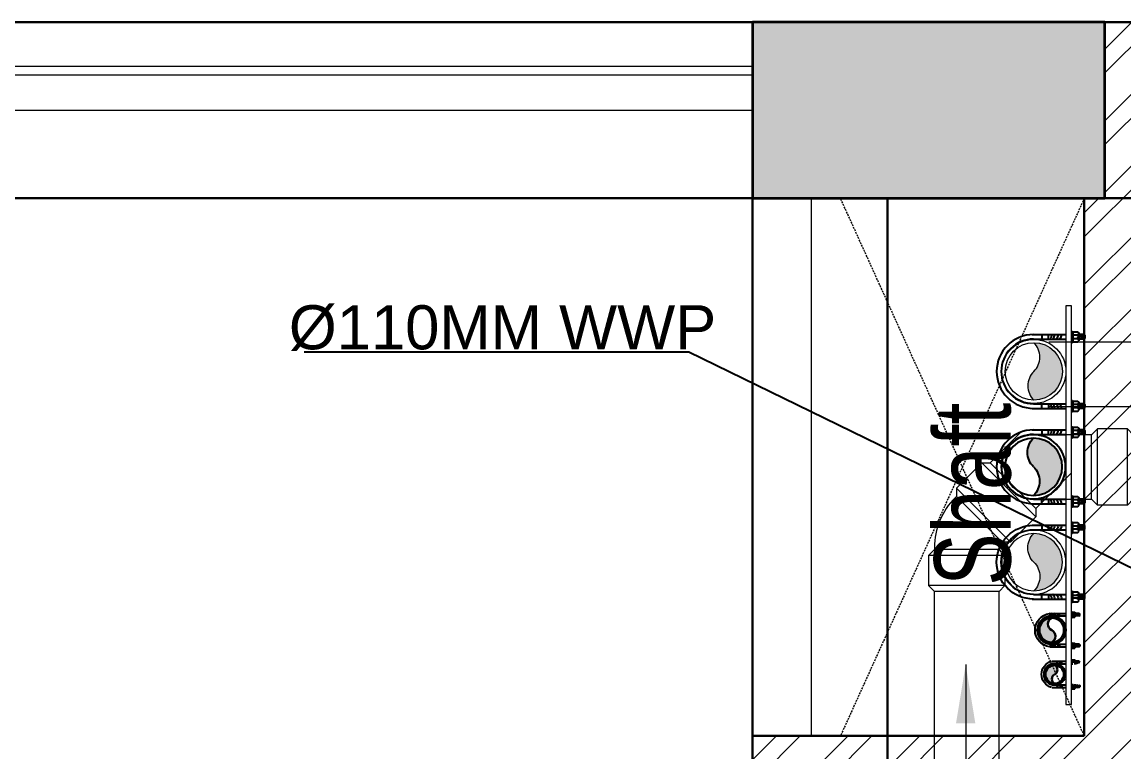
# Model space of a CAD drawing. Header units: millimetres. Extents: x 554 to 29966, y 4404 to 52986.
# Drawn here: x 16067 to 17943, y 44033 to 45276 of the extents above; entities that cross this region are included whole.
import ezdxf

# ---------------------------------------------------------------- set-up
doc = ezdxf.new("R2010")
doc.units = ezdxf.units.MM
for name, pattern in [('DASHED2', [0.375, 0.25, -0.125]), ('HIDDEN', [9.525, 6.35, -3.175]), ('HIDDEN2', [4.7625, 3.175, -1.5875])]:
    doc.linetypes.add(name, pattern=pattern)
for name, color, linetype, lineweight in [('A-DOORS', 4, 'Continuous', 0), ('A-TEXT-ROOM-50', 7, 'Continuous', 9), ('A-VOID-ABOV', 8, 'HIDDEN2', 5), ('COLUMN', 6, 'Continuous', 35), ('Column Hatch', 253, 'Continuous', 5), ('CWS', 170, 'Continuous', 30), ('HWSP', 1, 'Continuous', 0), ('PIPE SUPPORT', 24, 'Continuous', 18), ('PP-BEAM', 6, 'DASHED2', 30), ('PP-WALL', 7, 'Continuous', 30), ('RWP', 150, 'Continuous', 18), ('SWP', 1, 'Continuous', 15), ('WALL HATCH', 8, 'Continuous', 0)]:
    doc.layers.add(name, color=color, linetype=linetype, lineweight=lineweight)
doc.layers.add('SH - WWP', color=94, linetype='Continuous', lineweight=0, true_color=0x009e00)
doc.layers.add('SH- WWP', color=92, linetype='Continuous')
doc.styles.add('_MAA_200', font='Arial Narrow.ttf', dxfattribs={"height": 100})
doc.styles.add('ARIAL', font='Arial.ttf')
doc.styles.get("Standard").update_dxf_attribs({"font": 'arial.ttf'})
doc.dimstyles.new('COLUMN DIM PLAN', dxfattribs={"dimtxt": 100, "dimasz": 50, "dimexe": 0, "dimexo": 0, "dimgap": 30, "dimtad": 0, "dimdec": 0, "dimdsep": 46, "dimtxsty": '_MAA_200', "dimblk": 'ARCHTICK', "dimcen": 2.5, "dimdle": 50, "dimclrd": 256, "dimclre": 256, "dimclrt": 256, "dimadec": 0, "dimazin": 0, "dimtfac": 1, "dimtdec": 0, "dimtmove": 1, "dimatfit": 3, "dimfxl": 1, "dimlwd": -1, "dimlwe": -1, "dimarcsym": 0})

# ---------------------------------------------------------------- blocks, each defined once
blk = doc.blocks.new('A$C5FCA3C8E')
at = {"layer": 'CWS', "linetype": 'Continuous'}
blk.add_hatch(color=256, dxfattribs=at).paths.add_polyline_path([(0, 0, 0.598191), (-0.75, 0, 1), (0.75, 0, -0.598196)])
for radius in [0.861, 0.75]:
    blk.add_circle((0, 0), radius, dxfattribs=at)
for centre, start, end in [((-0.375, -0.201), 28.2248, 151.7752), ((0.375, 0.201), 208.2248, 331.7752)]:
    blk.add_arc(centre, 0.426, start, end, dxfattribs=at)
blk = doc.blocks.new('*X16')
at = {"color": 0}
for p, q in [((113.6, 341.47), (113.72, 341.59)), ((113.73, 341.42), (114.32, 342.01)), ((113.84, 341.35), (114.32, 341.83)), ((113.95, 341.28), (114.32, 341.65)), ((114.05, 341.2), (114.32, 341.48)), ((114.14, 341.12), (114.32, 341.3)), ((114.22, 341.02), (114.32, 341.12)), ((114.29, 340.92), (114.32, 340.95))]:
    blk.add_line(p, q, dxfattribs=at)
blk = doc.blocks.new('gfg')
at = {"layer": 'PIPE SUPPORT', "lineweight": -3}
for p, q in [((20672.231, -7006.955), (20672.191, -7006.994)), ((20672.191, -7007.095), (20672.191, -7006.994)), ((20672.231, -7007.134), (20672.191, -7007.095)), ((20672.231, -7006.955), (20672.502, -7006.955)), ((20672.231, -7007.134), (20672.502, -7007.134)), ((20672.539, -7006.874), (20672.502, -7006.911)), ((20672.502, -7007.181), (20672.502, -7006.911)), ((20672.539, -7007.218), (20672.502, -7007.181)), ((20672.709, -7006.874), (20672.539, -7006.874)), ((20672.709, -7007.218), (20672.539, -7007.218)), ((20672.712, -7006.993), (20672.577, -7006.993)), ((20672.577, -7007.1), (20672.712, -7007.1)), ((20672.728, -7007.237), (20672.709, -7007.218)), ((20672.728, -7006.856), (20672.712, -7006.872)), ((20672.712, -7007.221), (20672.712, -7006.872)), ((20672.758, -7006.856), (20672.728, -7006.856)), ((20672.758, -7007.237), (20672.728, -7007.237)), ((20674.277, -7006.957), (20673.158, -7006.957)), ((20674.279, -7007.136), (20673.158, -7007.136)), ((20673.602, -7007.136), (20673.602, -7006.957)), ((20673.718, -7007.136), (20673.717, -7006.957)), ((20672.231, -7009.106), (20672.191, -7009.145)), ((20672.191, -7009.145), (20672.191, -7009.246)), ((20672.231, -7009.285), (20672.191, -7009.246)), ((20672.231, -7009.106), (20672.502, -7009.106)), ((20672.231, -7009.285), (20672.502, -7009.285)), ((20672.539, -7009.022), (20672.502, -7009.059)), ((20672.502, -7009.059), (20672.502, -7009.329)), ((20672.539, -7009.366), (20672.502, -7009.329)), ((20672.709, -7009.022), (20672.539, -7009.022)), ((20672.709, -7009.366), (20672.539, -7009.366)), ((20672.577, -7009.14), (20672.712, -7009.14)), ((20672.712, -7009.247), (20672.577, -7009.247)), ((20672.728, -7009.003), (20672.709, -7009.022)), ((20672.712, -7009.019), (20672.712, -7009.368)), ((20672.728, -7009.384), (20672.712, -7009.368)), ((20672.758, -7009.003), (20672.728, -7009.003)), ((20672.758, -7009.384), (20672.728, -7009.384)), ((20674.279, -7009.104), (20673.158, -7009.104)), ((20674.277, -7009.283), (20673.158, -7009.283)), ((20673.602, -7009.104), (20673.602, -7009.283)), ((20673.718, -7009.104), (20673.717, -7009.283))]:
    blk.add_line(p, q, dxfattribs=at)
for radius in [0.995, 1.174]:
    blk.add_arc((20674.131, -7008.12), radius, 278.52867, 81.47133, dxfattribs=at)
for centre, major_axis, start_param, end_param in [((20672.16, -7007.09), (0.0526, 0.0526), 5.845023, 6.635132), ((20672.025, -7007.116), (-0.127, 0.127), 4.117982, 4.309007), ((20672.527, -7006.885), (-0.269, 0.269), 1.329768, 1.499721), ((20672.141, -7007.073), (0.101, 0.101), 5.727819, 6.424461), ((20672.556, -7006.867), (0.269, 0.269), 2.900565, 3.132661), ((20672.558, -7006.85), (-0.239, 0.239), 1.383983, 1.782645), ((20672.217, -7007.067), (-0.1, 0.1), 4.157587, 4.837601), ((20672.631, -7006.845), (0.237, 0.237), 2.957247, 3.396313), ((20672.222, -7007.051), (0.127, 0.127), 5.688779, 6.059083), ((20672.597, -7006.844), (-0.186, 0.186), 1.500239, 1.985745), ((20672.613, -7006.869), (0.0913, 0.0913), 2.892776, 3.651363), ((20672.592, -7007.103), (0.0782, 0.0782), 0.91268, 1.738241), ((20672.613, -7006.975), (0.0913, 0.0913), 2.887823, 3.651363), ((20672.613, -7007.224), (-0.0913, 0.0913), -0.50977, 0.248816), ((20674.24, -7009.041), (-0.246, 0.246), 0.967705, 1.554602), ((20674.347, -7009.041), (0.246, 0.246), 2.538501, 3.125398), ((20674.451, -7009.041), (0.246, 0.246), 2.538501, 3.125398), ((20674.562, -7009.041), (-0.246, 0.246), 0.967705, 1.554602)]:
    blk.add_ellipse(centre, major_axis=major_axis, ratio=1, start_param=start_param, end_param=end_param, dxfattribs=at)
at = {"layer": 'PIPE SUPPORT', "lineweight": -3, "extrusion": (0, 0, -1)}
for centre, major_axis, start_param, end_param in [((20674.24, -7007.199), (-0.246, -0.246), 0.967705, 1.554602), ((20674.347, -7007.199), (0.246, -0.246), 2.538501, 3.125398), ((20674.451, -7007.199), (0.246, -0.246), 2.538501, 3.125398), ((20674.562, -7007.199), (-0.246, -0.246), 0.967705, 1.554602), ((20672.025, -7009.124), (-0.127, -0.127), 4.117982, 4.309007), ((20672.16, -7009.15), (0.0526, -0.0526), 5.845023, 6.635132), ((20672.527, -7009.355), (-0.269, -0.269), 1.329768, 1.499721), ((20672.141, -7009.167), (0.101, -0.101), 5.727819, 6.424461), ((20672.556, -7009.373), (0.269, -0.269), 2.900565, 3.132661), ((20672.558, -7009.39), (-0.239, -0.239), 1.383983, 1.782645), ((20672.217, -7009.173), (-0.1, -0.1), 4.157587, 4.837601), ((20672.631, -7009.395), (0.237, -0.237), 2.957247, 3.396313), ((20672.222, -7009.189), (0.127, -0.127), 5.688779, 6.059083), ((20672.597, -7009.396), (-0.186, -0.186), 1.500239, 1.985745), ((20672.613, -7009.016), (-0.0913, -0.0913), -0.50977, 0.248816), ((20672.613, -7009.265), (0.0913, -0.0913), 2.887823, 3.651363), ((20672.592, -7009.137), (0.0782, -0.0782), 0.91268, 1.738241), ((20672.613, -7009.371), (0.0913, -0.0913), 2.892776, 3.651363)]:
    blk.add_ellipse(centre, major_axis=major_axis, ratio=1, start_param=start_param, end_param=end_param, dxfattribs=at)
at = {"layer": 'PIPE SUPPORT', "lineweight": -3}
for p, xscale, yscale, zscale, rotation in [((20683.086, -7038.606), -0.0925792494463893, 0.092579249529543, 0.0925792494975916, 359.9999999999998), ((20683.085, -7038.715), -0.0925792494463893, 0.092579249529543, 0.0925792494975916, 359.9999999999998), ((20683.085, -6977.525), 0.0925792494463893, 0.0925792494463893, 0.0925792494463893, 180), ((20683.086, -6977.634), 0.0925792494463893, 0.0925792494463893, 0.0925792494463893, 180)]:
    blk.add_blockref('*X16', p, dxfattribs=dict(at, xscale=xscale, yscale=yscale, zscale=zscale, rotation=rotation))
blk = doc.blocks.new('A$C2CAE21CB')
at = {"layer": 'SWP', "linetype": 'Continuous'}
blk.add_hatch(color=256, dxfattribs=at).paths.add_polyline_path([(-2, 0, 1), (2, 0, -0.417357), (0, 0, 0.417357)])
for radius in [2.231, 2]:
    blk.add_circle((0, 0), radius, dxfattribs=at)
for centre, start, end in [((-1, -0.989), 44.6929, 135.3071), ((1, 0.989), 224.6929, 315.3071)]:
    blk.add_arc(centre, 1.407, start, end, dxfattribs=at)
blk = doc.blocks.new('*X19')
at = {"color": 0}
for p, q in [((113.73, 341.42), (114.32, 342.01)), ((113.6, 341.47), (113.72, 341.59)), ((113.84, 341.35), (114.32, 341.83)), ((113.95, 341.28), (114.32, 341.65)), ((114.05, 341.2), (114.32, 341.48)), ((114.14, 341.12), (114.32, 341.3)), ((114.22, 341.02), (114.32, 341.12)), ((114.29, 340.92), (114.32, 340.95))]:
    blk.add_line(p, q, dxfattribs=at)
blk = doc.blocks.new('MNBMBM')
at = {"layer": 'PIPE SUPPORT', "lineweight": -3}
for p, q in [((96481.193, -13447.574), (96481.246, -13447.521)), ((96481.193, -13447.574), (96481.193, -13447.937)), ((96481.246, -13447.521), (96481.461, -13447.521)), ((96481.513, -13447.574), (96481.461, -13447.521)), ((96481.513, -13447.574), (96481.513, -13447.937)), ((96486.013, -13447.574), (96486.066, -13447.521)), ((96486.013, -13447.574), (96486.013, -13447.937)), ((96486.066, -13447.521), (96486.281, -13447.521)), ((96486.333, -13447.574), (96486.281, -13447.521)), ((96486.333, -13447.574), (96486.333, -13447.937)), ((96480.969, -13448.392), (96481.007, -13448.354)), ((96480.969, -13448.452), (96480.969, -13448.392)), ((96481.007, -13448.012), (96481.082, -13447.937)), ((96481.007, -13448.354), (96481.007, -13448.012)), ((96481.007, -13448.354), (96481.7, -13448.354)), ((96481.082, -13447.937), (96481.625, -13447.937)), ((96481.246, -13448.088), (96481.246, -13448.359)), ((96481.461, -13448.359), (96481.461, -13448.089)), ((96481.7, -13448.012), (96481.625, -13447.937)), ((96481.7, -13448.354), (96481.7, -13448.012)), ((96481.737, -13448.392), (96481.7, -13448.354)), ((96481.737, -13448.452), (96481.737, -13448.392)), ((96485.789, -13448.392), (96485.827, -13448.354)), ((96485.789, -13448.452), (96485.789, -13448.392)), ((96485.827, -13448.012), (96485.902, -13447.937)), ((96485.827, -13448.354), (96485.827, -13448.012)), ((96485.827, -13448.354), (96486.52, -13448.354)), ((96485.902, -13447.937), (96486.445, -13447.937)), ((96486.066, -13448.088), (96486.066, -13448.359)), ((96486.281, -13448.359), (96486.281, -13448.089)), ((96486.52, -13448.012), (96486.445, -13447.937)), ((96486.52, -13448.354), (96486.52, -13448.012)), ((96486.557, -13448.392), (96486.52, -13448.354)), ((96486.557, -13448.452), (96486.557, -13448.392)), ((96481.193, -13451.204), (96481.193, -13448.852)), ((96481.513, -13451.102), (96481.513, -13448.852)), ((96486.013, -13451.102), (96486.013, -13448.852)), ((96486.333, -13451.204), (96486.333, -13448.852)), ((96481.513, -13450.052), (96481.193, -13450.052)), ((96481.193, -13450.532), (96481.513, -13450.532)), ((96486.013, -13450.052), (96486.333, -13450.052)), ((96486.333, -13450.532), (96486.013, -13450.532))]:
    blk.add_line(p, q, dxfattribs=at)
for centre, major_axis, start_param, end_param in [((96481.614, -13448.013), (-0.32, 0.32), -0.186814, 0.421005), ((96481.568, -13447.971), (0.361, 0.361), 1.329768, 1.608854), ((96481.591, -13448.01), (0.361, 0.361), 1.329768, 1.678717), ((96481.258, -13447.297), (-0.171, 0.171), 2.547186, 2.73821), ((96481.293, -13447.479), (0.0705, 0.0705), 4.274227, 5.064335), ((96481.315, -13447.453), (0.135, 0.135), 4.157023, 5.034816), ((96481.323, -13447.555), (-0.134, 0.134), 2.586791, 3.465895), ((96486.434, -13448.013), (-0.32, 0.32), -0.186814, 0.421005), ((96486.388, -13447.971), (0.361, 0.361), 1.329768, 1.608854), ((96486.411, -13448.01), (-0.361, 0.361), -0.241028, 0.107921), ((96486.078, -13447.297), (-0.171, 0.171), 2.547186, 2.73821), ((96486.113, -13447.479), (0.0705, 0.0705), 4.274227, 5.064335), ((96486.135, -13447.453), (0.135, 0.135), 4.157023, 5.034816), ((96486.143, -13447.555), (-0.134, 0.134), 2.586791, 3.465895), ((96480.996, -13448.161), (-0.184, 0.184), 4.202619, 4.961205), ((96481.62, -13448.11), (0.317, 0.317), 1.386451, 1.960581), ((96481.496, -13448.161), (0.184, 0.184), 1.317026, 2.080566), ((96481.622, -13448.065), (0.25, 0.25), 1.500239, 1.985745), ((96481.713, -13448.309), (-0.361, 0.361), -0.241028, -0.029997), ((96481.24, -13448.119), (0.157, 0.157), 5.625069, 6.45063), ((96481.345, -13447.561), (0.171, 0.171), 4.117982, 4.699606), ((96481.403, -13447.635), (0.171, 0.171), 4.117982, 4.401037), ((96481.71, -13448.161), (0.184, 0.184), 1.32198, 2.080566), ((96485.816, -13448.161), (0.184, 0.184), 5.773415, 6.532002), ((96486.44, -13448.11), (0.317, 0.317), 1.386451, 1.960581), ((96486.316, -13448.161), (0.184, 0.184), 1.317026, 2.080566), ((96486.442, -13448.065), (0.25, 0.25), 1.500239, 1.985745), ((96486.533, -13448.309), (-0.361, 0.361), -0.241028, -0.029997), ((96486.06, -13448.119), (0.157, 0.157), 5.625069, 6.45063), ((96486.165, -13447.561), (-0.171, 0.171), 2.547186, 3.12881), ((96486.223, -13447.635), (0.171, 0.171), 4.117982, 4.401037), ((96486.53, -13448.161), (0.184, 0.184), 1.32198, 2.080566), ((96481.052, -13449.897), (0.55, 0.55), 0.163266, 0.60927), ((96486.474, -13449.897), (-0.55, 0.55), -0.60927, -0.163266), ((96481.052, -13450.129), (0.55, 0.55), 0.163266, 0.60927), ((96481.052, -13450.377), (0.55, 0.55), 0.163266, 0.60927), ((96481.733, -13448.887), (-0.748, 0.748), 1.820914, 2.152167), ((96482.061, -13448.49), (-0.674, 0.674), 1.734062, 1.744004), ((96482.061, -13448.721), (-0.674, 0.674), 1.734062, 1.744004), ((96482.061, -13448.97), (-0.674, 0.674), 1.734062, 1.744004), ((96485.793, -13448.887), (0.748, 0.748), 4.131018, 4.462271), ((96485.465, -13448.49), (0.674, 0.674), 4.539181, 4.549123), ((96485.465, -13448.721), (0.674, 0.674), 4.539181, 4.549123), ((96485.465, -13448.97), (0.674, 0.674), 4.539181, 4.549123), ((96486.474, -13450.129), (-0.55, 0.55), -0.60927, -0.163266), ((96486.474, -13450.377), (-0.55, 0.55), -0.60927, -0.163266), ((96483.763, -13451.102), (-1.817, 1.817), 0.785398, 2.356194), ((96483.763, -13451.102), (1.591, 1.591), 2.356194, 3.926991), ((96483.763, -13451.102), (-1.591, 1.591), 2.356194, 3.926991), ((96483.763, -13451.102), (-1.817, 1.817), 2.356194, 3.926991)]:
    blk.add_ellipse(centre, major_axis=major_axis, ratio=1, start_param=start_param, end_param=end_param, dxfattribs=at)
at = {"layer": 'PIPE SUPPORT', "lineweight": -3, "extrusion": (0, 0, -1), "xscale": 0.1862546401715415, "yscale": 0.1862546401715415, "zscale": -0.1862546400003328, "rotation": 90}
for p in [(-96417.612, -13469.229), (-96417.88, -13469.23), (-96422.432, -13469.229), (-96422.7, -13469.23)]:
    blk.add_blockref('*X19', p, dxfattribs=at)
blk = doc.blocks.new('A$C3BC90C2D')
at = {"layer": 'SH- WWP', "linetype": 'Continuous'}
blk.add_hatch(color=256, dxfattribs=at).paths.add_polyline_path([(-2, 0, 1), (2, 0, -0.417357), (0, 0, 0.417356)])
for radius in [2.231, 2]:
    blk.add_circle((0, 0), radius, dxfattribs=at)
for centre, start, end in [((-1, -0.989), 44.6929, 135.3071), ((1, 0.989), 224.6929, 315.3071)]:
    blk.add_arc(centre, 1.407, start, end, dxfattribs=at)
blk = doc.blocks.new('OIUUYIU')
at = {"layer": 'PIPE SUPPORT', "lineweight": -3}
for p, q in [((96471.432, -13447.574), (96471.485, -13447.521)), ((96471.432, -13447.574), (96471.432, -13447.937)), ((96471.7, -13447.521), (96471.485, -13447.521)), ((96471.752, -13447.574), (96471.7, -13447.521)), ((96471.752, -13447.574), (96471.752, -13447.937)), ((96476.252, -13447.574), (96476.305, -13447.521)), ((96476.252, -13447.574), (96476.252, -13447.937)), ((96476.52, -13447.521), (96476.305, -13447.521)), ((96476.572, -13447.574), (96476.52, -13447.521)), ((96476.572, -13447.574), (96476.572, -13447.937)), ((96471.209, -13448.392), (96471.246, -13448.354)), ((96471.209, -13448.452), (96471.209, -13448.392)), ((96471.246, -13448.012), (96471.32, -13447.937)), ((96471.246, -13448.354), (96471.246, -13448.012)), ((96471.938, -13448.354), (96471.246, -13448.354)), ((96471.864, -13447.937), (96471.32, -13447.937)), ((96471.484, -13448.359), (96471.484, -13448.089)), ((96471.7, -13448.088), (96471.7, -13448.359)), ((96471.938, -13448.012), (96471.864, -13447.937)), ((96471.938, -13448.354), (96471.938, -13448.012)), ((96471.976, -13448.392), (96471.938, -13448.354)), ((96471.976, -13448.452), (96471.976, -13448.392)), ((96476.029, -13448.392), (96476.066, -13448.354)), ((96476.029, -13448.452), (96476.029, -13448.392)), ((96476.066, -13448.012), (96476.14, -13447.937)), ((96476.066, -13448.354), (96476.066, -13448.012)), ((96476.758, -13448.354), (96476.066, -13448.354)), ((96476.684, -13447.937), (96476.14, -13447.937)), ((96476.304, -13448.359), (96476.304, -13448.089)), ((96476.52, -13448.088), (96476.52, -13448.359)), ((96476.758, -13448.012), (96476.684, -13447.937)), ((96476.758, -13448.354), (96476.758, -13448.012)), ((96476.796, -13448.392), (96476.758, -13448.354)), ((96476.796, -13448.452), (96476.796, -13448.392)), ((96471.432, -13451.204), (96471.432, -13448.852)), ((96471.752, -13451.102), (96471.752, -13448.852)), ((96476.252, -13451.102), (96476.252, -13448.852)), ((96476.572, -13451.204), (96476.572, -13448.852)), ((96471.752, -13450.052), (96471.432, -13450.052)), ((96471.432, -13450.532), (96471.752, -13450.532)), ((96476.252, -13450.052), (96476.572, -13450.052)), ((96476.572, -13450.532), (96476.252, -13450.532))]:
    blk.add_line(p, q, dxfattribs=at)
at = {"layer": 'PIPE SUPPORT', "lineweight": -3, "extrusion": (0, 0, -1)}
for centre, major_axis, start_param, end_param in [((96471.622, -13447.555), (0.134, 0.134), 2.586791, 3.465895), ((96471.63, -13447.453), (-0.135, 0.135), 4.157023, 5.034816), ((96471.653, -13447.479), (-0.0705, 0.0705), 4.274227, 5.064335), ((96471.332, -13448.013), (0.32, 0.32), -0.186814, 0.421005), ((96471.688, -13447.297), (0.171, 0.171), 2.547186, 2.73821), ((96471.354, -13448.01), (0.361, 0.361), -0.241028, 0.107921), ((96471.378, -13447.971), (-0.361, 0.361), 1.329768, 1.608854), ((96476.442, -13447.555), (0.134, 0.134), 2.586791, 3.465895), ((96476.45, -13447.453), (-0.135, 0.135), 4.157023, 5.034816), ((96476.473, -13447.479), (-0.0705, 0.0705), 4.274227, 5.064335), ((96476.152, -13448.013), (0.32, 0.32), -0.186814, 0.421005), ((96476.508, -13447.297), (0.171, 0.171), 2.547186, 2.73821), ((96476.174, -13448.01), (-0.361, 0.361), 1.329768, 1.678717), ((96476.198, -13447.971), (-0.361, 0.361), 1.329768, 1.608854), ((96471.235, -13448.161), (-0.184, 0.184), 1.32198, 2.080566), ((96471.601, -13447.561), (0.171, 0.171), 2.547186, 3.12881), ((96471.542, -13447.635), (-0.171, 0.171), 4.117982, 4.401037), ((96471.706, -13448.119), (-0.157, 0.157), 5.625069, 6.45063), ((96471.232, -13448.309), (0.361, 0.361), -0.241028, -0.029997), ((96471.323, -13448.065), (-0.25, 0.25), 1.500239, 1.985745), ((96471.325, -13448.11), (-0.317, 0.317), 1.386451, 1.960581), ((96471.449, -13448.161), (-0.184, 0.184), 1.317026, 2.080566), ((96471.949, -13448.161), (-0.184, 0.184), 5.773415, 6.532002), ((96476.055, -13448.161), (-0.184, 0.184), 1.32198, 2.080566), ((96476.421, -13447.561), (-0.171, 0.171), 4.117982, 4.699606), ((96476.362, -13447.635), (-0.171, 0.171), 4.117982, 4.401037), ((96476.526, -13448.119), (-0.157, 0.157), 5.625069, 6.45063), ((96476.052, -13448.309), (0.361, 0.361), -0.241028, -0.029997), ((96476.143, -13448.065), (-0.25, 0.25), 1.500239, 1.985745), ((96476.145, -13448.11), (-0.317, 0.317), 1.386451, 1.960581), ((96476.269, -13448.161), (-0.184, 0.184), 1.317026, 2.080566), ((96476.769, -13448.161), (0.184, 0.184), 4.202619, 4.961205), ((96471.291, -13449.897), (0.55, 0.55), -0.60927, -0.163266), ((96476.713, -13449.897), (-0.55, 0.55), 0.163266, 0.60927), ((96471.291, -13450.129), (0.55, 0.55), -0.60927, -0.163266), ((96471.291, -13450.377), (0.55, 0.55), -0.60927, -0.163266), ((96471.972, -13448.887), (-0.748, 0.748), 4.131018, 4.462271), ((96472.3, -13448.49), (-0.674, 0.674), 4.539181, 4.549123), ((96472.3, -13448.721), (-0.674, 0.674), 4.539181, 4.549123), ((96472.3, -13448.97), (-0.674, 0.674), 4.539181, 4.549123), ((96476.032, -13448.887), (0.748, 0.748), 1.820914, 2.152167), ((96475.704, -13448.49), (0.674, 0.674), 1.734062, 1.744004), ((96475.704, -13448.721), (0.674, 0.674), 1.734062, 1.744004), ((96475.704, -13448.97), (0.674, 0.674), 1.734062, 1.744004), ((96476.713, -13450.129), (-0.55, 0.55), 0.163266, 0.60927), ((96476.713, -13450.377), (-0.55, 0.55), 0.163266, 0.60927), ((96474.002, -13451.102), (1.817, 1.817), 2.356194, 3.926991), ((96474.002, -13451.102), (1.591, 1.591), 2.356194, 3.926991), ((96474.002, -13451.102), (-1.591, 1.591), 2.356194, 3.926991), ((96474.002, -13451.102), (1.817, 1.817), 0.785398, 2.356194)]:
    blk.add_ellipse(centre, major_axis=major_axis, ratio=1, start_param=start_param, end_param=end_param, dxfattribs=at)
at = {"layer": 'PIPE SUPPORT', "lineweight": -3, "xscale": 0.1862546401715415, "yscale": 0.1862546401715415, "zscale": 0.1862546401715415, "rotation": 90}
for p in [(96535.079, -13469.23), (96535.304, -13469.229), (96539.885, -13469.23), (96540.153, -13469.229)]:
    blk.add_blockref('*X19', p, dxfattribs=at)
blk = doc.blocks.new('y6rty5ytyyt')
at = {"layer": 'CWS', "linetype": 'Continuous'}
blk.add_hatch(color=1, dxfattribs=at).paths.add_polyline_path([(710642.9, 46853.8, -0.598191), (710621.5, 46853.8, -1), (710664.4, 46853.8, 0.598196)])
at = {"layer": 'CWS', "color": 1, "linetype": 'Continuous'}
for radius in [24.6, 21.4]:
    blk.add_circle((710642.9, 46853.8), radius, dxfattribs=at)
for centre, start, end in [((710653.7, 46848), 28.2248, 151.7752), ((710632.2, 46859.5), 208.2248, 331.7752)]:
    blk.add_arc(centre, 12.2, start, end, dxfattribs=at)
blk = doc.blocks.new('HGRHGHYH')
at = {"layer": 'PIPE SUPPORT', "lineweight": -3}
for p, q in [((710620, 46858), (710620, 46834.3)), ((710620.9, 46848.2), (710620.4, 46847.7)), ((710620.4, 46847.7), (710620.4, 46843.5)), ((710620.9, 46848.9), (710620.9, 46848.2)), ((710624.5, 46858), (710624.5, 46834.3)), ((710661.4, 46858), (710661.4, 46834.3)), ((710665.5, 46847.7), (710665.5, 46843.5)), ((710665.9, 46858), (710665.9, 46834.3)), ((710624.5, 46844), (710620, 46844)), ((710624.5, 46841.1), (710620, 46841.1)), ((710661.4, 46844), (710665.9, 46844)), ((710661.4, 46841.1), (710665.9, 46841.1)), ((710617.5, 46824.3), (710617.5, 46823.6)), ((710617.5, 46823.6), (710617.9, 46823.2)), ((710626.6, 46823.2), (710617.9, 46823.2)), ((710617.9, 46823.1), (710617.9, 46818.9)), ((710617.9, 46818.9), (710618.9, 46817.9)), ((710625.6, 46817.9), (710618.9, 46817.9)), ((710620, 46811.2), (710620, 46817.9)), ((710620, 46811.2), (710621, 46810.2)), ((710620.9, 46823.2), (710620.9, 46819.8)), ((710659.3, 46823.2), (710668, 46823.2)), ((710660.3, 46817.9), (710667, 46817.9)), ((710661.4, 46811.2), (710662.4, 46810.2)), ((710662.3, 46819.8), (710662.3, 46823.2)), ((710662.4, 46810.2), (710664.9, 46810.2)), ((710665.9, 46811.2), (710664.9, 46810.2)), ((710665, 46823.2), (710665, 46819.8)), ((710665.9, 46811.2), (710665.9, 46817.9)), ((710667.9, 46818.9), (710667, 46817.9)), ((710667.9, 46823.1), (710667.9, 46818.9)), ((710668.4, 46823.6), (710668, 46823.2)), ((710668.4, 46824.3), (710668.4, 46823.6))]:
    blk.add_line(p, q, dxfattribs=at)
for radius in [23.6, 19.1]:
    blk.add_arc((710642.9, 46853.1), radius, 14.8179, 165.1821, dxfattribs=at)
at = {"layer": 'PIPE SUPPORT', "lineweight": -3, "extrusion": (0, 0, -1)}
for centre, major_axis, start_param, end_param in [((710626.1, 46857), (-6.15, 6.15), 4.109297, 4.696194), ((710659.2, 46820.7), (-2.28, 2.28), 2.631823, 3.390409), ((710668.7, 46821.2), (5.92, 5.92), 2.957247, 3.396313), ((710668.5, 46819.3), (-5.97, 5.97), 4.525575, 4.924237), ((710668.1, 46819.3), (6.73, 6.73), 2.900565, 3.132661), ((710667.7, 46818.6), (-6.73, 6.73), 4.471361, 4.641313), ((710665.4, 46820.7), (2.28, 2.28), 2.887823, 3.651363), ((710668.7, 46820.3), (4.66, 4.66), 3.071035, 3.556541), ((710661.9, 46806), (-3.18, 3.18), 0.97639, 1.167414), ((710662.6, 46809.4), (1.31, 1.31), -0.438162, 0.351946), ((710662.2, 46820.2), (1.96, 1.96), 0.91268, 1.738241), ((710663, 46808.9), (2.51, 2.51), -0.555366, 0.141275), ((710663.1, 46810.8), (-2.51, 2.51), 1.015994, 1.696008), ((710663.5, 46810.9), (3.18, 3.18), -0.594407, -0.224102), ((710668.1, 46820.7), (2.28, 2.28), 2.892776, 3.651363)]:
    blk.add_ellipse(centre, major_axis=major_axis, ratio=1, start_param=start_param, end_param=end_param, dxfattribs=at)
at = {"layer": 'PIPE SUPPORT', "lineweight": -3}
for centre, major_axis, start_param, end_param in [((710659.8, 46857), (6.15, 6.15), 4.109297, 4.696194), ((710617.8, 46820.7), (-2.28, 2.28), 2.892776, 3.651363), ((710622.4, 46810.9), (-3.18, 3.18), -0.594407, -0.224102), ((710622.8, 46810.8), (2.51, 2.51), 1.015994, 1.696008), ((710622.9, 46808.9), (-2.51, 2.51), -0.555366, 0.141275), ((710623.7, 46820.2), (-1.96, 1.96), 0.91268, 1.738241), ((710617.2, 46820.3), (-4.66, 4.66), 3.071035, 3.556541), ((710623.3, 46809.4), (-1.31, 1.31), -0.438162, 0.351946), ((710617.2, 46821.2), (-5.92, 5.92), 2.957247, 3.396313), ((710620.5, 46820.7), (-2.28, 2.28), 2.887823, 3.651363), ((710617.4, 46819.3), (5.97, 5.97), 4.525575, 4.924237)]:
    blk.add_ellipse(centre, major_axis=major_axis, ratio=1, start_param=start_param, end_param=end_param, dxfattribs=at)
for p, xscale, yscale, zscale, rotation in [((711411.2, 47078.2), -2.31448123615973, 2.314481238238573, 2.314481237439788, 90), ((709871.9, 47078.2), 2.31448123615973, 2.31448123615973, 2.31448123615973, 270), ((709874.6, 47078.2), 2.31448123615973, 2.31448123615973, 2.31448123615973, 270)]:
    blk.add_blockref('*X16', p, dxfattribs=dict(at, xscale=xscale, yscale=yscale, zscale=zscale, rotation=rotation))
blk = doc.blocks.new('A$C393437B3')
at = {"layer": 'RWP', "linetype": 'Continuous'}
blk.add_hatch(color=256, dxfattribs=at).paths.add_polyline_path([(-2, 0, 1), (2, 0, -0.417357), (0, 0, 0.417356)])
for radius in [2.231, 2]:
    blk.add_circle((0, 0), radius, dxfattribs=at)
for centre, start, end in [((-1, -0.989), 44.6929, 135.3071), ((1, 0.989), 224.6929, 315.3071)]:
    blk.add_arc(centre, 1.407, start, end, dxfattribs=at)
blk = doc.blocks.new('*X26')
at = {"color": 0}
for p, q in [((113.73, 341.42), (114.32, 342.01)), ((113.6, 341.47), (113.72, 341.59)), ((113.84, 341.35), (114.32, 341.83)), ((113.95, 341.28), (114.32, 341.65)), ((114.05, 341.2), (114.32, 341.48)), ((114.14, 341.12), (114.32, 341.3)), ((114.22, 341.02), (114.32, 341.12)), ((114.29, 340.92), (114.32, 340.95))]:
    blk.add_line(p, q, dxfattribs=at)
blk = doc.blocks.new('YRTRT')
at = {"layer": 'PIPE SUPPORT', "lineweight": -3}
for p, q in [((96462.338, -13447.574), (96462.391, -13447.521)), ((96462.338, -13447.574), (96462.338, -13447.937)), ((96462.606, -13447.521), (96462.391, -13447.521)), ((96462.658, -13447.574), (96462.606, -13447.521)), ((96462.658, -13447.574), (96462.658, -13447.937)), ((96467.158, -13447.574), (96467.211, -13447.521)), ((96467.158, -13447.574), (96467.158, -13447.937)), ((96467.426, -13447.521), (96467.211, -13447.521)), ((96467.478, -13447.574), (96467.426, -13447.521)), ((96467.478, -13447.574), (96467.478, -13447.937)), ((96462.115, -13448.392), (96462.152, -13448.354)), ((96462.115, -13448.452), (96462.115, -13448.392)), ((96462.152, -13448.012), (96462.226, -13447.937)), ((96462.152, -13448.354), (96462.152, -13448.012)), ((96462.844, -13448.354), (96462.152, -13448.354)), ((96462.77, -13447.937), (96462.226, -13447.937)), ((96462.391, -13448.359), (96462.391, -13448.089)), ((96462.606, -13448.088), (96462.606, -13448.359)), ((96462.844, -13448.012), (96462.77, -13447.937)), ((96462.844, -13448.354), (96462.844, -13448.012)), ((96462.882, -13448.392), (96462.844, -13448.354)), ((96462.882, -13448.452), (96462.882, -13448.392)), ((96466.935, -13448.392), (96466.972, -13448.354)), ((96466.935, -13448.452), (96466.935, -13448.392)), ((96466.972, -13448.012), (96467.046, -13447.937)), ((96466.972, -13448.354), (96466.972, -13448.012)), ((96467.664, -13448.354), (96466.972, -13448.354)), ((96467.59, -13447.937), (96467.046, -13447.937)), ((96467.211, -13448.359), (96467.211, -13448.089)), ((96467.426, -13448.088), (96467.426, -13448.359)), ((96467.664, -13448.012), (96467.59, -13447.937)), ((96467.664, -13448.354), (96467.664, -13448.012)), ((96467.702, -13448.392), (96467.664, -13448.354)), ((96467.702, -13448.452), (96467.702, -13448.392)), ((96462.338, -13451.204), (96462.338, -13448.852)), ((96462.658, -13451.102), (96462.658, -13448.852)), ((96467.158, -13451.102), (96467.158, -13448.852)), ((96467.478, -13451.204), (96467.478, -13448.852)), ((96462.658, -13450.052), (96462.338, -13450.052)), ((96462.338, -13450.532), (96462.658, -13450.532)), ((96467.158, -13450.052), (96467.478, -13450.052)), ((96467.478, -13450.532), (96467.158, -13450.532))]:
    blk.add_line(p, q, dxfattribs=at)
at = {"layer": 'PIPE SUPPORT', "lineweight": -3, "extrusion": (0, 0, -1)}
for centre, major_axis, start_param, end_param in [((96462.528, -13447.555), (0.134, 0.134), 2.586791, 3.465895), ((96462.536, -13447.453), (-0.135, 0.135), 4.157023, 5.034816), ((96462.559, -13447.479), (-0.0705, 0.0705), 4.274227, 5.064335), ((96462.238, -13448.013), (0.32, 0.32), -0.186814, 0.421005), ((96462.594, -13447.297), (0.171, 0.171), 2.547186, 2.73821), ((96462.26, -13448.01), (0.361, 0.361), -0.241028, 0.107921), ((96462.284, -13447.971), (-0.361, 0.361), 1.329768, 1.608854), ((96467.348, -13447.555), (0.134, 0.134), 2.586791, 3.465895), ((96467.356, -13447.453), (-0.135, 0.135), 4.157023, 5.034816), ((96467.379, -13447.479), (-0.0705, 0.0705), 4.274227, 5.064335), ((96467.058, -13448.013), (0.32, 0.32), -0.186814, 0.421005), ((96467.414, -13447.297), (0.171, 0.171), 2.547186, 2.73821), ((96467.08, -13448.01), (-0.361, 0.361), 1.329768, 1.678717), ((96467.104, -13447.971), (-0.361, 0.361), 1.329768, 1.608854), ((96462.141, -13448.161), (-0.184, 0.184), 1.32198, 2.080566), ((96462.507, -13447.561), (0.171, 0.171), 2.547186, 3.12881), ((96462.448, -13447.635), (-0.171, 0.171), 4.117982, 4.401037), ((96462.612, -13448.119), (-0.157, 0.157), 5.625069, 6.45063), ((96462.138, -13448.309), (0.361, 0.361), -0.241028, -0.029997), ((96462.229, -13448.065), (-0.25, 0.25), 1.500239, 1.985745), ((96462.231, -13448.11), (-0.317, 0.317), 1.386451, 1.960581), ((96462.355, -13448.161), (-0.184, 0.184), 1.317026, 2.080566), ((96462.855, -13448.161), (-0.184, 0.184), 5.773415, 6.532002), ((96466.961, -13448.161), (-0.184, 0.184), 1.32198, 2.080566), ((96467.327, -13447.561), (-0.171, 0.171), 4.117982, 4.699606), ((96467.268, -13447.635), (-0.171, 0.171), 4.117982, 4.401037), ((96467.432, -13448.119), (-0.157, 0.157), 5.625069, 6.45063), ((96466.958, -13448.309), (0.361, 0.361), -0.241028, -0.029997), ((96467.049, -13448.065), (-0.25, 0.25), 1.500239, 1.985745), ((96467.051, -13448.11), (-0.317, 0.317), 1.386451, 1.960581), ((96467.175, -13448.161), (-0.184, 0.184), 1.317026, 2.080566), ((96467.675, -13448.161), (0.184, 0.184), 4.202619, 4.961205), ((96462.197, -13449.897), (0.55, 0.55), -0.60927, -0.163266), ((96467.619, -13449.897), (-0.55, 0.55), 0.163266, 0.60927), ((96462.197, -13450.129), (0.55, 0.55), -0.60927, -0.163266), ((96462.197, -13450.377), (0.55, 0.55), -0.60927, -0.163266), ((96462.878, -13448.887), (-0.748, 0.748), 4.131018, 4.462271), ((96463.206, -13448.49), (-0.674, 0.674), 4.539181, 4.549123), ((96463.206, -13448.721), (-0.674, 0.674), 4.539181, 4.549123), ((96463.206, -13448.97), (-0.674, 0.674), 4.539181, 4.549123), ((96466.938, -13448.887), (0.748, 0.748), 1.820914, 2.152167), ((96466.61, -13448.49), (0.674, 0.674), 1.734062, 1.744004), ((96466.61, -13448.721), (0.674, 0.674), 1.734062, 1.744004), ((96466.61, -13448.97), (0.674, 0.674), 1.734062, 1.744004), ((96467.619, -13450.129), (-0.55, 0.55), 0.163266, 0.60927), ((96467.619, -13450.377), (-0.55, 0.55), 0.163266, 0.60927), ((96464.908, -13451.102), (1.817, 1.817), 2.356194, 3.926991), ((96464.908, -13451.102), (1.591, 1.591), 2.356194, 3.926991), ((96464.908, -13451.102), (-1.591, 1.591), 2.356194, 3.926991), ((96464.908, -13451.102), (1.817, 1.817), 0.785398, 2.356194)]:
    blk.add_ellipse(centre, major_axis=major_axis, ratio=1, start_param=start_param, end_param=end_param, dxfattribs=at)
at = {"layer": 'PIPE SUPPORT', "lineweight": -3, "xscale": 0.1862546401715415, "yscale": 0.1862546401715415, "zscale": 0.1862546401715415, "rotation": 90}
for p in [(96525.971, -13469.23), (96526.239, -13469.229), (96530.791, -13469.23), (96531.059, -13469.229)]:
    blk.add_blockref('*X26', p, dxfattribs=at)
blk = doc.blocks.new('PP-SWEPTTEE')
for p, q in [((-707.3, 2248.5), (-700.4, 2255.3)), ((-700.4, 2255.3), (-625.4, 2255.3)), ((-618.6, 2248.5), (-625.4, 2255.3)), ((-707.3, 2213.8), (-707.3, 2248.5)), ((-707.3, 2248.5), (-618.6, 2248.5)), ((-618.6, 2213.8), (-618.6, 2248.5)), ((-707.3, 2213.8), (-700.4, 2206.9)), ((-707.3, 2213.8), (-618.6, 2213.8)), ((-625.4, 2206.9), (-618.6, 2213.8)), ((-700.4, 2206.9), (-625.4, 2206.9)), ((-743.1, 2173.1), (-736.3, 2179.9)), ((-736.3, 2179.9), (-701.5, 2179.9)), ((-736.3, 2179.9), (-736.3, 2091.3)), ((-694.7, 2173.1), (-701.5, 2179.9)), ((-701.5, 2179.9), (-701.5, 2091.3)), ((-576.1, 2173.1), (-569.2, 2179.9)), ((-569.2, 2179.9), (-534.5, 2179.9)), ((-569.2, 2179.9), (-569.2, 2091.3)), ((-527.6, 2173.1), (-534.5, 2179.9)), ((-534.5, 2179.9), (-534.5, 2091.3)), ((-743.1, 2173.1), (-743.1, 2098.1)), ((-694.7, 2173.1), (-688.7, 2173.1)), ((-694.7, 2173.1), (-694.7, 2098.1)), ((-576.1, 2173.1), (-598.4, 2173.1)), ((-576.1, 2173.1), (-576.1, 2098.1)), ((-527.6, 2173.1), (-527.6, 2098.1)), ((-736.3, 2091.3), (-743.1, 2098.1)), ((-701.5, 2091.3), (-694.7, 2098.1)), ((-694.7, 2098.1), (-576.1, 2098.1)), ((-569.2, 2091.3), (-576.1, 2098.1)), ((-534.5, 2091.3), (-527.6, 2098.1)), ((-736.3, 2091.3), (-701.5, 2091.3)), ((-569.2, 2091.3), (-534.5, 2091.3))]:
    blk.add_line(p, q)
for centre, radius, start, end in [((-650.4, 2212.2), 50.4, 185.9619, 224.8322), ((-586.5, 2210.3), 39.1, 184.9983, 252.2354)]:
    blk.add_arc(centre, radius, start, end)
at = {"extrusion": (0, 0, -1)}
blk.add_ellipse((-688.7, 2175.8), major_axis=(-1.93, -1.93), ratio=1, start_param=3.615533, end_param=5.497787, dxfattribs=at)
blk = doc.blocks.new('_ArchTick')
at = {"color": 0, "linetype": 'ByBlock', "const_width": 0.15}
blk.add_lwpolyline([(-0.5, -0.5), (0.5, 0.5)], dxfattribs=at)
blk = doc.blocks.new('PP-SHOE')
for p, q in [((-644, 13727.9), (-697, 13674.8)), ((-634.4, 13727.9), (-697, 13665.2)), ((-644, 13727.9), (-634.4, 13727.9)), ((-604.9, 13698.4), (-634.4, 13727.9)), ((-604.9, 13698.4), (-667.6, 13635.8)), ((-604.9, 13698.4), (-604.9, 13688.8)), ((-604.9, 13688.8), (-658, 13635.8)), ((-603.5, 13687.3), (-604.9, 13688.8)), ((-598.7, 13685.3), (-596.3, 13685.3)), ((-596.3, 13685.3), (-589.5, 13692.1)), ((-596.3, 13685.3), (-596.3, 13610.3)), ((-589.5, 13692.1), (-589.5, 13603.5)), ((-589.5, 13692.1), (-554.7, 13692.1)), ((-554.7, 13692.1), (-554.7, 13603.5)), ((-547.9, 13685.3), (-554.7, 13692.1)), ((-547.9, 13685.3), (-547.9, 13610.3)), ((-697, 13665.2), (-697, 13674.8)), ((-667.6, 13635.8), (-697, 13665.2)), ((-667.6, 13635.8), (-658, 13635.8)), ((-656.5, 13634.3), (-658, 13635.8)), ((-598.7, 13610.3), (-596.3, 13610.3)), ((-589.5, 13603.5), (-596.3, 13610.3)), ((-554.7, 13603.5), (-547.9, 13610.3)), ((-589.5, 13603.5), (-554.7, 13603.5))]:
    blk.add_line(p, q)
for radius in [6.82, 81.8]:
    blk.add_arc((-598.7, 13692.1), radius, 225, 270)

msp = doc.modelspace()

# ---------------------------------------------------------------- hatches: boundary and pattern name
at = {"layer": 'Column Hatch'}
msp.add_hatch(color=256, dxfattribs=at).paths.add_polyline_path([(17910.4, 45275.6), (17910.4, 44975.6), (17310.4, 44975.6), (17310.4, 45275.6)])
at = {"layer": 'WALL HATCH'}
h = msp.add_hatch(dxfattribs=at)
h.set_pattern_fill('ANSI32', color=256, scale=230, style=0)
h.set_pattern_definition([(45, (-2728487.74, 3305291.59), (-60.9879599, 60.9879599), []), (45, (-2728447.08, 3305291.59), (-60.9879599, 60.9879599), [])])
h.paths.add_polyline_path([(18740.4, 45125.6), (18740.4, 45275.6), (17910.4, 45275.6), (17910.4, 44975.6), (17875.4, 44975.6), (17875.4, 44060.6), (17310.4, 44060.6), (17310.4, 40060.6), (17310.4, 39545.6), (17460.4, 39545.6), (17460.4, 41625.6), (20775.4, 41625.6), (20775.4, 42890.6), (20660, 42890.6), (20625.4, 42890.6), (20625.4, 41775.6), (17410.4, 41775.6), (17410.4, 43960.6), (17975.4, 43960.6), (17975.4, 45125.6)])
h.paths.add_polyline_path([(17977.3, 45174.9), (18338, 45174.9), (18338, 44907.2), (17977.3, 44907.2)], flags=24)

# ---------------------------------------------------------------- linework, layer by layer
at = {"layer": 'A-DOORS', "color": 163, "ltscale": 0.6}
for p, q in [((15210.4, 45275.6), (17310.4, 45275.6)), ((15210.4, 45200.6), (17310.4, 45200.6)), ((15210.4, 45185.6), (17310.4, 45185.6)), ((15210.4, 45125.6), (17310.4, 45125.6))]:
    msp.add_line(p, q, dxfattribs=at)
at = {"layer": 'A-VOID-ABOV', "linetype": 'HIDDEN', "lineweight": 15, "ltscale": 0.5}
for p, q in [((17875.4, 44060.6), (17460.4, 44975.6)), ((17875.4, 44975.6), (17460.4, 44060.6))]:
    msp.add_line(p, q, dxfattribs=at)
at = {"layer": 'COLUMN'}
msp.add_lwpolyline([(17310.4, 45275.6), (17310.4, 44975.6), (17910.4, 44975.6), (17910.4, 45275.6)], close=True, dxfattribs=at)
at = {"layer": 'PIPE SUPPORT', "linetype": 'ByBlock'}
msp.add_lwpolyline([(17853.8, 44114.1), (17853.8, 44792.5), (17844, 44792.5), (17844, 44114.1)], close=True, dxfattribs=at)
at = {"layer": 'PP-BEAM', "lineweight": 30, "ltscale": 3}
for p, q in [((24240.4, 45275.6), (8280.5, 45275.6)), ((20625.4, 44975.6), (11895.4, 44975.6)), ((17310.4, 31620.6), (17310.4, 44975.6)), ((17540.4, 41855.6), (17540.4, 44975.6))]:
    msp.add_line(p, q, dxfattribs=at)
at = {"layer": 'PP-WALL', "ltscale": 0.6}
for p, q in [((17310.4, 45275.6), (18740.4, 45275.6)), ((17910.4, 45275.6), (18740.4, 45275.6)), ((17875.4, 44975.6), (17875.4, 44060.6)), ((17310.4, 44060.6), (17310.4, 40060.6)), ((17310.4, 44060.6), (17875.4, 44060.6))]:
    msp.add_line(p, q, dxfattribs=at)
at = {"layer": 'PP-WALL', "color": 5, "lineweight": 15, "ltscale": 0.6}
for p, q in [((17310.4, 44975.6), (17310.4, 44060.6)), ((17410.4, 44975.6), (17410.4, 44060.6))]:
    msp.add_line(p, q, dxfattribs=at)
at = {"layer": 'SH - WWP'}
for p, q in [((17715, 44525.2), (17767.2, 44577.4)), ((17789, 44573.3), (17887.8, 44573.3)), ((17792.8, 44447.5), (17853.8, 44508.4)), ((17789, 44463.3), (17887.8, 44463.3))]:
    msp.add_line(p, q, dxfattribs=at)
for points in [[(17620.4, 42952), (17620.4, 44306.5)], [(17730.4, 42952), (17730.4, 44306.5)]]:
    msp.add_lwpolyline(points, dxfattribs=at)
at = {"layer": 'SWP', "linetype": 'Continuous'}
for points in [[(18214.4, 44730.6), (17815, 44730.6)], [(18214.4, 44620.6), (17815, 44620.6)]]:
    msp.add_lwpolyline(points, dxfattribs=at)

# ---------------------------------------------------------------- block references
at = {"layer": 'CWS', "linetype": 'Continuous', "xscale": -27.93647997329696, "yscale": 27.93647997329696, "zscale": 27.93647997329696, "rotation": 270}
msp.add_blockref('A$C5FCA3C8E', (17819.9, 44240.5), dxfattribs=at)
at = {"layer": 'HWSP', "xscale": -0.7333333326323778, "yscale": 0.7333333326323778, "zscale": 0.7333333326323778, "rotation": 89.99999999999999}
msp.add_blockref('y6rty5ytyyt', (52184.4, 565303.3), dxfattribs=at)
at = {"layer": 'PIPE SUPPORT'}
for name, p, xscale, yscale, zscale, rotation in [('OIUUYIU', (346593.7, -2313572.6), -24.44444442107853, 24.44444442107853, 24.44444442107853, 270), ('MNBMBM', (346593.7, 2403010.5), 24.44444442107853, 24.44444442107853, 24.44444442107853, 270), ('YRTRT', (346593.7, 2402387.3), 24.44444442107853, 24.44444442107853, 24.44444442107853, 270), ('HGRHGHYH', (63637.6, 739016.1), -0.97777777684317, 0.97777777684317, 0.97777777684317, 89.99999999999999)]:
    msp.add_blockref(name, p, dxfattribs=dict(at, xscale=xscale, yscale=yscale, zscale=zscale, rotation=rotation))
at = {"layer": 'PIPE SUPPORT', "xscale": -24.44444442107852, "yscale": 24.44444442107853, "zscale": 24.44444442107853}
msp.add_blockref('gfg', (523187.9, 215550.1), dxfattribs=at)
at = {"layer": 'RWP', "linetype": 'Continuous', "xscale": -24.44444442107853, "yscale": 24.44444442107853, "zscale": 24.44444442107853, "rotation": 89.99999999999999}
msp.add_blockref('A$C393437B3', (17789.5, 44356.2), dxfattribs=at)
at = {"layer": 'SH - WWP'}
for name, p, xscale, yscale, zscale, rotation in [('A$C3BC90C2D', (17789, 44518.5), -24.44444442107853, 24.44444442107853, 24.44444442107853, 89.99999999999999), ('PP-SWEPTTEE', (17113.9, 47650.4), 1.466666666666665, 1.466666666666665, 1.466666666666665, 180), ('PP-SHOE', (-2341.4, 43502.9), 1.466666666661983, 1.466666666661983, 1.466666666661983, 270)]:
    msp.add_blockref(name, p, dxfattribs=dict(at, xscale=xscale, yscale=yscale, zscale=zscale, rotation=rotation))
at = {"layer": 'SWP', "linetype": 'Continuous', "xscale": 24.44444442107853, "yscale": 24.44444442107853, "zscale": 24.44444442107853, "rotation": 90.00000000000001}
msp.add_blockref('A$C2CAE21CB', (17789.5, 44680.8), dxfattribs=at)

# ---------------------------------------------------------------- texts
at = {"layer": 'A-TEXT-ROOM-50', "insert": (17751.8, 44450.4), "char_height": 150, "width": 1108.685, "attachment_point": 8, "rotation": 90, "style": 'ARIAL'}
msp.add_mtext('{\\fSwis721 LtCn BT|b0|i0|c0|p34; \\H0.8667x;Shaft}', dxfattribs=at)
at = {"layer": 'SH- WWP', "lineweight": 30, "insert": (17272.6, 44793.5), "char_height": 75, "width": 774.871, "attachment_point": 3}
msp.add_mtext('\\pxqc;\\A1;\\fArial|b0|i0|c0|p34;\\C3;Ø110MM WWP', dxfattribs=at)

# ---------------------------------------------------------------- leaders
at = {"layer": 'SH - WWP'}
msp.add_leader([(17673.5, 44181.9), (17673.5, 43826.3)], dimstyle='COLUMN DIM PLAN', override={"dimasz": 100, "dimgap": 30, "dimtad": 0, "dimfxl": 5, "dimarcsym": 2}, dxfattribs=at)
at = {"layer": 'SH- WWP', "lineweight": 30}
msp.add_leader([(18031.2, 44309.1), (17202.4, 44713.9), (16547.6, 44713.9)], dimstyle='COLUMN DIM PLAN', override={"dimgap": 30, "dimtad": 0, "dimfxl": 5, "dimarcsym": 2}, dxfattribs=at)

doc.saveas('drawing.dxf')
